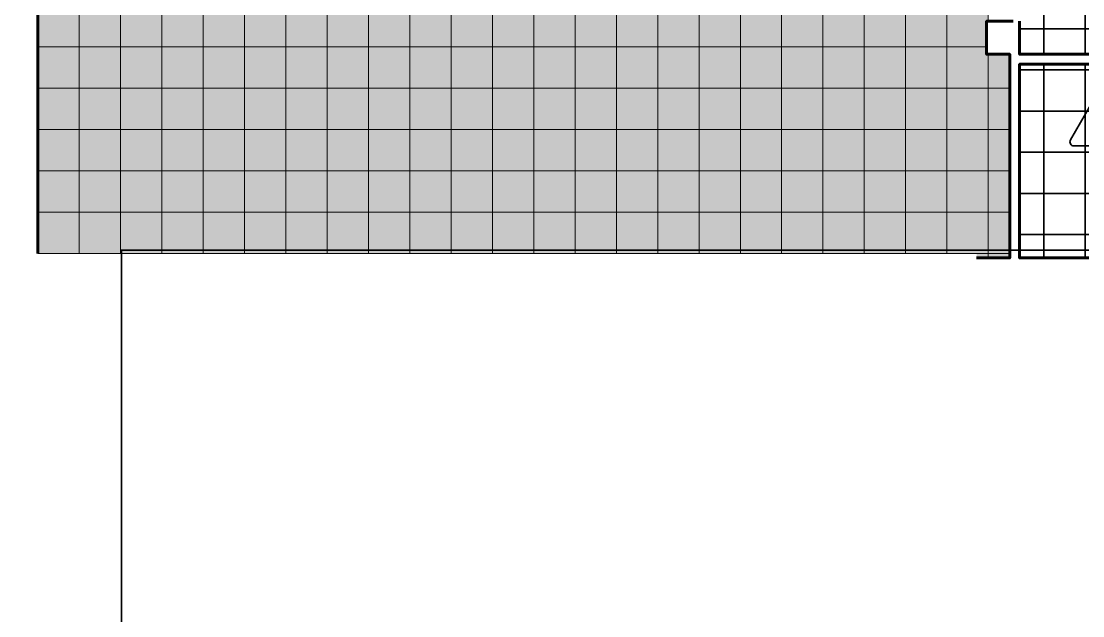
# Model space of a CAD drawing. Header units: millimetres. Extents: x -510890 to 418982, y -118257 to 141350.
# Drawn here: x -74178 to -61332, y -38887 to -31691 of the extents above; entities that cross this region are included whole.
import ezdxf

# ---------------------------------------------------------------- set-up
doc = ezdxf.new("R2010")
doc.units = ezdxf.units.MM
doc.layers.add('АР_Площадь контур', color=220, linetype='Continuous', lineweight=35, plot=False)
pattern_1 = [(90, (2999.9, -126491.3), (-498.475, 0), []), (180, (2999.9, -126491.3), (-6e-14, -498.475), [])]

msp = doc.modelspace()

# ---------------------------------------------------------------- hatches: boundary and pattern name
at = {"layer": 'АР_Площадь контур', "true_color": 0x000000, "transparency": 33554687}
h = msp.add_hatch(dxfattribs=at)
h.set_pattern_fill('ANSI37', color=18, scale=157, angle=45, style=0)
h.set_pattern_definition(pattern_1)
h.paths.add_polyline_path([(-59546, -24704.7), (-59546, -27555.6), (-56805.8, -27555.6), (-56805.8, -27575.6), (-56295.9, -27575.6), (-56295.8, -29275.6), (-57525.3, -29275.6), (-57525.2, -32090.5), (-62095.8, -32090.6), (-62095.8, -24704.7)])
at = {"layer": 'АР_Площадь контур', "lineweight": 5, "ltscale": 300, "true_color": 0xb8b9bc, "transparency": 33554687}
h = msp.add_hatch(color=9, dxfattribs=at)
h.dxf.hatch_style = 1
h.paths.add_polyline_path([(-73475.7, -28501.9), (-73975.7, -28501.9)], flags=17)
h.paths.add_polyline_path([(-72975.7, -29001.9), (-73475.7, -29001.9), (-73475.7, -29501.9), (-72975.7, -29501.9)])
h.paths.add_polyline_path([(-72475.7, -29001.9), (-72975.7, -29001.9), (-72975.7, -29501.9), (-72475.7, -29501.9)])
h.paths.add_polyline_path([(-72475.7, -29501.9), (-72975.7, -29501.9)], flags=17)
h.paths.add_polyline_path([(-71975.7, -29001.9), (-72475.7, -29001.9), (-72475.7, -30001.9), (-71975.7, -30001.9)])
h.paths.add_polyline_path([(-71975.7, -30001.9), (-72475.7, -30001.9), (-72475.7, -30501.9), (-71975.7, -30501.9)])
h.paths.add_polyline_path([(-71475.7, -30001.9), (-71975.7, -30001.9), (-71975.7, -30501.9), (-71475.7, -30501.9)])
h.paths.add_polyline_path([(-71475.7, -30501.9), (-71975.7, -30501.9)])
h.paths.add_polyline_path([(-70975.7, -30001.9), (-71475.7, -30001.9), (-71475.7, -31001.9), (-70975.7, -31001.9)])
h.paths.add_polyline_path([(-70975.7, -31001.9), (-71475.7, -31001.9), (-71475.7, -31501.9), (-70975.7, -31501.9)])
h.paths.add_polyline_path([(-70475.7, -31001.9), (-70975.7, -31001.9), (-70975.7, -31501.9), (-70475.7, -31501.9)])
h.paths.add_polyline_path([(-70475.7, -31501.9), (-70975.7, -31501.9)], flags=17)
h.paths.add_polyline_path([(-69975.7, -31001.9), (-70475.7, -31001.9), (-70475.7, -32001.9), (-69975.7, -32001.9)])
h.paths.add_polyline_path([(-69975.7, -32001.9), (-70475.7, -32001.9), (-70475.7, -32501.9), (-69975.7, -32501.9)])
h.paths.add_polyline_path([(-69475.7, -32001.9), (-69975.7, -32001.9), (-69975.7, -32501.9), (-69475.7, -32501.9)])
h.paths.add_polyline_path([(-69475.7, -32501.9), (-69975.7, -32501.9)], flags=17)
h.paths.add_polyline_path([(-68975.7, -32001.9), (-69475.7, -32001.9), (-69475.7, -33001.9), (-68975.7, -33001.9)])
h.paths.add_polyline_path([(-68975.7, -33001.9), (-69475.7, -33001.9), (-69475.7, -33501.9), (-68975.7, -33501.9)])
h.paths.add_polyline_path([(-68475.7, -33001.9), (-68975.7, -33001.9), (-68975.7, -33501.9), (-68475.7, -33501.9)])
h.paths.add_polyline_path([(-68475.7, -33501.9), (-68475.7, -34001.9)], flags=17)
h.paths.add_polyline_path([(-67975.7, -33001.9), (-68475.7, -33001.9), (-68475.7, -34001.9), (-67975.7, -34001.9)])
h.paths.add_polyline_path([(-67975.7, -34001.9), (-68475.7, -34001.9), (-68475.7, -34501.9), (-67975.7, -34501.9)])
h.paths.add_polyline_path([(-72975.7, -28501.9), (-73475.7, -28501.9), (-73475.7, -29001.9), (-72975.7, -29001.9)])
at = {"layer": 'АР_Площадь контур', "lineweight": 5, "ltscale": 300, "true_color": 0x828487, "transparency": 33554687}
h = msp.add_hatch(color=252, dxfattribs=at)
h.dxf.hatch_style = 1
h.paths.add_polyline_path([(-68475.7, -34001.9), (-68975.7, -34001.9), (-68975.7, -34501.9), (-68475.7, -34501.9)])
h.paths.add_polyline_path([(-68475.7, -33501.9), (-68975.7, -33501.9), (-68975.7, -34001.9), (-68475.7, -34001.9)])
h.paths.add_polyline_path([(-68975.7, -33501.9), (-69475.7, -33501.9), (-69475.7, -34001.9), (-68975.7, -34001.9)])
h.paths.add_polyline_path([(-69475.7, -33501.9), (-69975.7, -33501.9), (-69975.7, -34001.9), (-69475.7, -34001.9)])
h.paths.add_polyline_path([(-69475.7, -33001.9), (-69975.7, -33001.9), (-69975.7, -33501.9), (-69475.7, -33501.9)])
h.paths.add_polyline_path([(-69475.7, -32501.9), (-69975.7, -32501.9), (-69975.7, -33001.9), (-69475.7, -33001.9)])
h.paths.add_polyline_path([(-69975.7, -32501.9), (-70475.7, -32501.9), (-70475.7, -33001.9), (-69975.7, -33001.9)])
h.paths.add_polyline_path([(-70475.7, -32501.9), (-70975.7, -32501.9), (-70975.7, -33001.9), (-70475.7, -33001.9)])
h.paths.add_polyline_path([(-70475.7, -32001.9), (-70975.7, -32001.9), (-70975.7, -32501.9), (-70475.7, -32501.9)])
h.paths.add_polyline_path([(-70475.7, -31501.9), (-70975.7, -31501.9), (-70975.7, -32001.9), (-70475.7, -32001.9)])
h.paths.add_polyline_path([(-70975.7, -31501.9), (-71475.7, -31501.9), (-71475.7, -32001.9), (-70975.7, -32001.9)])
h.paths.add_polyline_path([(-71475.7, -31501.9), (-71975.7, -31501.9), (-71975.7, -32001.9), (-71475.7, -32001.9)])
h.paths.add_polyline_path([(-71475.7, -31001.9), (-71975.7, -31001.9), (-71975.7, -31501.9), (-71475.7, -31501.9)])
h.paths.add_polyline_path([(-71475.7, -30501.9), (-71975.7, -30501.9), (-71975.7, -31001.9), (-71475.7, -31001.9)])
h.paths.add_polyline_path([(-71975.7, -30501.9), (-72475.7, -30501.9), (-72475.7, -31001.9), (-71975.7, -31001.9)])
h.paths.add_polyline_path([(-72475.7, -30501.9), (-72975.7, -30501.9), (-72975.7, -31001.9), (-72475.7, -31001.9)])
h.paths.add_polyline_path([(-72475.7, -30001.9), (-72975.7, -30001.9), (-72975.7, -30501.9), (-72475.7, -30501.9)])
h.paths.add_polyline_path([(-72475.7, -29501.9), (-72975.7, -29501.9), (-72975.7, -30001.9), (-72475.7, -30001.9)])
h.paths.add_polyline_path([(-72975.7, -29501.9), (-73475.7, -29501.9), (-73475.7, -30001.9), (-72975.7, -30001.9)])
h.paths.add_polyline_path([(-73475.7, -29501.9), (-73975.7, -29501.9), (-73975.7, -30001.9), (-73475.7, -30001.9)])
h.paths.add_polyline_path([(-73475.7, -29001.9), (-73975.7, -29001.9), (-73975.7, -29501.9), (-73475.7, -29501.9)])
h.paths.add_polyline_path([(-73475.7, -28571), (-73975.7, -28571), (-73975.7, -29001.9), (-73475.7, -29001.9)])
h.paths.add_polyline_path([(-73475.7, -28501.9), (-73975.7, -28501.9), (-73975.7, -28571), (-73475.7, -28571)])
h = msp.add_hatch(color=252, dxfattribs=at)
h.dxf.hatch_style = 1
h.paths.add_polyline_path([(-62475.7, -34001.9), (-62975.7, -34001.9), (-62975.7, -34501.9), (-62616, -34501.9), (-62616, -34555.6), (-62475.7, -34555.6), (-62475.7, -34501.9)])
h.paths.add_polyline_path([(-62475.7, -33501.9), (-62975.7, -33501.9), (-62975.7, -34001.9), (-62475.7, -34001.9)])
h.paths.add_polyline_path([(-62975.7, -33501.9), (-63475.7, -33501.9), (-63475.7, -34001.9), (-62975.7, -34001.9)])
h.paths.add_polyline_path([(-63475.7, -33501.9), (-63975.7, -33501.9), (-63975.7, -34001.9), (-63475.7, -34001.9)])
h.paths.add_polyline_path([(-63475.7, -33001.9), (-63975.7, -33001.9), (-63975.7, -33501.9), (-63475.7, -33501.9)])
h.paths.add_polyline_path([(-63475.7, -32501.9), (-63975.7, -32501.9), (-63975.7, -33001.9), (-63475.7, -33001.9)])
h.paths.add_polyline_path([(-63975.7, -32501.9), (-64475.7, -32501.9), (-64475.7, -33001.9), (-63975.7, -33001.9)])
h.paths.add_polyline_path([(-64475.7, -32501.9), (-64975.7, -32501.9), (-64975.7, -33001.9), (-64475.7, -33001.9)])
h.paths.add_polyline_path([(-64475.7, -32001.9), (-64975.7, -32001.9), (-64975.7, -32501.9), (-64475.7, -32501.9)])
h.paths.add_polyline_path([(-64475.7, -31501.9), (-64975.7, -31501.9), (-64975.7, -32001.9), (-64475.7, -32001.9)])
h.paths.add_polyline_path([(-64975.7, -31501.9), (-65475.7, -31501.9), (-65475.7, -32001.9), (-64975.7, -32001.9)])
h.paths.add_polyline_path([(-65475.7, -31501.9), (-65975.7, -31501.9), (-65975.7, -32001.9), (-65475.7, -32001.9)])
h.paths.add_polyline_path([(-65475.7, -31001.9), (-65975.7, -31001.9), (-65975.7, -31501.9), (-65475.7, -31501.9)])
h.paths.add_polyline_path([(-65475.7, -30501.9), (-65975.7, -30501.9), (-65975.7, -31001.9), (-65475.7, -31001.9)])
h.paths.add_polyline_path([(-65975.7, -30501.9), (-66475.7, -30501.9), (-66475.7, -31001.9), (-65975.7, -31001.9)])
h.paths.add_polyline_path([(-66475.7, -30501.9), (-66975.7, -30501.9), (-66975.7, -31001.9), (-66475.7, -31001.9)])
h.paths.add_polyline_path([(-66475.7, -30001.9), (-66975.7, -30001.9), (-66975.7, -30501.9), (-66475.7, -30501.9)])
h.paths.add_polyline_path([(-66475.7, -29501.9), (-66975.7, -29501.9), (-66975.7, -30001.9), (-66475.7, -30001.9)])
h.paths.add_polyline_path([(-66975.7, -29501.9), (-67475.7, -29501.9), (-67475.7, -30001.9), (-66975.7, -30001.9)])
h.paths.add_polyline_path([(-67475.7, -29501.9), (-67975.7, -29501.9), (-67975.7, -30001.9), (-67475.7, -30001.9)])
h.paths.add_polyline_path([(-67475.7, -29001.9), (-67975.7, -29001.9), (-67975.7, -29501.9), (-67475.7, -29501.9)])
h.paths.add_polyline_path([(-67475.7, -28571), (-67975.7, -28571), (-67975.7, -29001.9), (-67475.7, -29001.9)])
h.paths.add_polyline_path([(-67475.7, -28501.9), (-67975.7, -28501.9), (-67975.7, -28571), (-67475.7, -28571)])
at = {"layer": 'АР_Площадь контур', "lineweight": 5, "ltscale": 300, "transparency": 33554687}
h = msp.add_hatch(color=252, dxfattribs=at)
h.dxf.hatch_style = 1
h.paths.add_polyline_path([(-73475.7, -30001.9), (-73975.7, -30001.9), (-73975.7, -30501.9), (-73475.7, -30501.9)])
h.paths.add_polyline_path([(-73475.7, -30501.9), (-73975.7, -30501.9)], flags=17)
h.paths.add_polyline_path([(-72975.7, -30001.9), (-73475.7, -30001.9), (-73475.7, -31001.9), (-72975.7, -31001.9)])
h.paths.add_polyline_path([(-72975.7, -31001.9), (-73475.7, -31001.9), (-73475.7, -31501.9), (-72975.7, -31501.9)])
h.paths.add_polyline_path([(-72475.7, -31001.9), (-72975.7, -31001.9), (-72975.7, -31501.9), (-72475.7, -31501.9)])
h.paths.add_polyline_path([(-72475.7, -31501.9), (-72975.7, -31501.9)], flags=17)
h.paths.add_polyline_path([(-71975.7, -31001.9), (-72475.7, -31001.9), (-72475.7, -32001.9), (-71975.7, -32001.9)])
h.paths.add_polyline_path([(-71975.7, -32001.9), (-72475.7, -32001.9), (-72475.7, -32501.9), (-71975.7, -32501.9)])
h.paths.add_polyline_path([(-71475.7, -32001.9), (-71975.7, -32001.9), (-71975.7, -32501.9), (-71475.7, -32501.9)])
h.paths.add_polyline_path([(-71475.7, -32501.9), (-71975.7, -32501.9)], flags=17)
h.paths.add_polyline_path([(-70975.7, -32001.9), (-71475.7, -32001.9), (-71475.7, -33001.9), (-70975.7, -33001.9)])
h.paths.add_polyline_path([(-70975.7, -33001.9), (-71475.7, -33001.9), (-71475.7, -33501.9), (-70975.7, -33501.9)])
h.paths.add_polyline_path([(-70475.7, -33001.9), (-70975.7, -33001.9), (-70975.7, -33501.9), (-70475.7, -33501.9)])
h.paths.add_polyline_path([(-70475.7, -33501.9), (-70975.7, -33501.9)], flags=17)
h.paths.add_polyline_path([(-69975.7, -33001.9), (-70475.7, -33001.9), (-70475.7, -34001.9), (-69975.7, -34001.9)])
h.paths.add_polyline_path([(-69975.7, -34001.9), (-70475.7, -34001.9), (-70475.7, -34501.9), (-69975.7, -34501.9)])
h.paths.add_polyline_path([(-68975.7, -34001.9), (-69975.7, -34001.9), (-69975.7, -34501.9), (-68975.7, -34501.9)])
h = msp.add_hatch(color=252, dxfattribs=at)
h.dxf.hatch_style = 1
h.paths.add_polyline_path([(-67475.7, -30001.9), (-67975.7, -30001.9), (-67975.7, -30501.9), (-67475.7, -30501.9)])
h.paths.add_polyline_path([(-67475.7, -30501.9), (-67975.7, -30501.9)], flags=17)
h.paths.add_polyline_path([(-66975.7, -30001.9), (-67475.7, -30001.9), (-67475.7, -31001.9), (-66975.7, -31001.9)])
h.paths.add_polyline_path([(-66975.7, -31001.9), (-67475.7, -31001.9), (-67475.7, -31501.9), (-66975.7, -31501.9)])
h.paths.add_polyline_path([(-66475.7, -31001.9), (-66975.7, -31001.9), (-66975.7, -31501.9), (-66475.7, -31501.9)])
h.paths.add_polyline_path([(-66475.7, -31501.9), (-66975.7, -31501.9)], flags=17)
h.paths.add_polyline_path([(-65975.7, -31001.9), (-66475.7, -31001.9), (-66475.7, -32001.9), (-65975.7, -32001.9)])
h.paths.add_polyline_path([(-65975.7, -32001.9), (-66475.7, -32001.9), (-66475.7, -32501.9), (-65975.7, -32501.9)])
h.paths.add_polyline_path([(-65475.7, -32001.9), (-65975.7, -32001.9), (-65975.7, -32501.9), (-65475.7, -32501.9)])
h.paths.add_polyline_path([(-65475.7, -32501.9), (-65975.7, -32501.9)], flags=17)
h.paths.add_polyline_path([(-64975.7, -32001.9), (-65475.7, -32001.9), (-65475.7, -33001.9), (-64975.7, -33001.9)])
h.paths.add_polyline_path([(-64975.7, -33001.9), (-65475.7, -33001.9), (-65475.7, -33501.9), (-64975.7, -33501.9)])
h.paths.add_polyline_path([(-64475.7, -33001.9), (-64975.7, -33001.9), (-64975.7, -33501.9), (-64475.7, -33501.9)])
h.paths.add_polyline_path([(-64475.7, -33501.9), (-64975.7, -33501.9)], flags=17)
h.paths.add_polyline_path([(-63975.7, -33001.9), (-64475.7, -33001.9), (-64475.7, -34001.9), (-63975.7, -34001.9)])
h.paths.add_polyline_path([(-63975.7, -34001.9), (-64475.7, -34001.9), (-64475.7, -34501.9), (-63975.7, -34501.9)])
h.paths.add_polyline_path([(-62975.7, -34001.9), (-63975.7, -34001.9), (-63975.7, -34501.9), (-62975.7, -34501.9)])
at = {"layer": 'АР_Площадь контур', "lineweight": 5, "ltscale": 300, "true_color": 0xb8b9bc, "transparency": 33554687}
h = msp.add_hatch(color=9, dxfattribs=at)
h.dxf.hatch_style = 1
h.paths.add_polyline_path([(-70475.7, -34001.9), (-70975.7, -34001.9), (-70975.7, -34501.9), (-70475.7, -34501.9)])
h.paths.add_polyline_path([(-70475.7, -33501.9), (-70975.7, -33501.9), (-70975.7, -34001.9), (-70475.7, -34001.9)])
h.paths.add_polyline_path([(-70975.7, -33501.9), (-71475.7, -33501.9), (-71475.7, -34001.9), (-70975.7, -34001.9)])
h.paths.add_polyline_path([(-71475.7, -33501.9), (-71975.7, -33501.9), (-71975.7, -34001.9), (-71475.7, -34001.9)])
h.paths.add_polyline_path([(-71475.7, -33001.9), (-71975.7, -33001.9), (-71975.7, -33501.9), (-71475.7, -33501.9)])
h.paths.add_polyline_path([(-71475.7, -32501.9), (-71975.7, -32501.9), (-71975.7, -33001.9), (-71475.7, -33001.9)])
h.paths.add_polyline_path([(-71975.7, -32501.9), (-72475.7, -32501.9), (-72475.7, -33001.9), (-71975.7, -33001.9)])
h.paths.add_polyline_path([(-72475.7, -32501.9), (-72975.7, -32501.9), (-72975.7, -33001.9), (-72475.7, -33001.9)])
h.paths.add_polyline_path([(-72475.7, -32001.9), (-72975.7, -32001.9), (-72975.7, -32501.9), (-72475.7, -32501.9)])
h.paths.add_polyline_path([(-72475.7, -31501.9), (-72975.7, -31501.9), (-72975.7, -32001.9), (-72475.7, -32001.9)])
h.paths.add_polyline_path([(-72975.7, -31501.9), (-73475.7, -31501.9), (-73475.7, -32001.9), (-72975.7, -32001.9)])
h.paths.add_polyline_path([(-73475.7, -31501.9), (-73975.7, -31501.9), (-73975.7, -32001.9), (-73475.7, -32001.9)])
h.paths.add_polyline_path([(-73475.7, -31001.9), (-73975.7, -31001.9), (-73975.7, -31501.9), (-73475.7, -31501.9)])
h.paths.add_polyline_path([(-73475.7, -30501.9), (-73975.7, -30501.9), (-73975.7, -31001.9), (-73475.7, -31001.9)])
h = msp.add_hatch(color=9, dxfattribs=at)
h.dxf.hatch_style = 1
h.paths.add_polyline_path([(-64475.7, -34001.9), (-64975.7, -34001.9), (-64975.7, -34501.9), (-64475.7, -34501.9)])
h.paths.add_polyline_path([(-64475.7, -33501.9), (-64975.7, -33501.9), (-64975.7, -34001.9), (-64475.7, -34001.9)])
h.paths.add_polyline_path([(-64975.7, -33501.9), (-65475.7, -33501.9), (-65475.7, -34001.9), (-64975.7, -34001.9)])
h.paths.add_polyline_path([(-65475.7, -33501.9), (-65975.7, -33501.9), (-65975.7, -34001.9), (-65475.7, -34001.9)])
h.paths.add_polyline_path([(-65475.7, -33001.9), (-65975.7, -33001.9), (-65975.7, -33501.9), (-65475.7, -33501.9)])
h.paths.add_polyline_path([(-65475.7, -32501.9), (-65975.7, -32501.9), (-65975.7, -33001.9), (-65475.7, -33001.9)])
h.paths.add_polyline_path([(-65975.7, -32501.9), (-66475.7, -32501.9), (-66475.7, -33001.9), (-65975.7, -33001.9)])
h.paths.add_polyline_path([(-66475.7, -32501.9), (-66975.7, -32501.9), (-66975.7, -33001.9), (-66475.7, -33001.9)])
h.paths.add_polyline_path([(-66475.7, -32001.9), (-66975.7, -32001.9), (-66975.7, -32501.9), (-66475.7, -32501.9)])
h.paths.add_polyline_path([(-66475.7, -31501.9), (-66975.7, -31501.9), (-66975.7, -32001.9), (-66475.7, -32001.9)])
h.paths.add_polyline_path([(-66975.7, -31501.9), (-67475.7, -31501.9), (-67475.7, -32001.9), (-66975.7, -32001.9)])
h.paths.add_polyline_path([(-67475.7, -31501.9), (-67975.7, -31501.9), (-67975.7, -32001.9), (-67475.7, -32001.9)])
h.paths.add_polyline_path([(-67475.7, -31001.9), (-67975.7, -31001.9), (-67975.7, -31501.9), (-67475.7, -31501.9)])
h.paths.add_polyline_path([(-67475.7, -30501.9), (-67975.7, -30501.9), (-67975.7, -31001.9), (-67475.7, -31001.9)])
h = msp.add_hatch(color=9, dxfattribs=at)
h.dxf.hatch_style = 1
h.paths.add_polyline_path([(-63975.7, -31001.9), (-64475.7, -31001.9), (-64475.7, -32001.9), (-63975.7, -32001.9)])
at = {"layer": 'АР_Площадь контур', "lineweight": 5, "ltscale": 300, "transparency": 33554687}
h = msp.add_hatch(color=252, dxfattribs=at)
h.dxf.hatch_style = 1
h.paths.add_polyline_path([(-69475.7, -31501.9), (-69975.7, -31501.9), (-69975.7, -32001.9), (-69475.7, -32001.9)])
h = msp.add_hatch(color=252, dxfattribs=at)
h.dxf.hatch_style = 1
h.paths.add_polyline_path([(-68975.7, -31501.9), (-69475.7, -31501.9), (-69475.7, -32001.9), (-68975.7, -32001.9)])
h = msp.add_hatch(color=252, dxfattribs=at)
h.dxf.hatch_style = 1
h.paths.add_polyline_path([(-68475.7, -31501.9), (-68975.7, -31501.9), (-68975.7, -32001.9), (-68475.7, -32001.9)])
at = {"layer": 'АР_Площадь контур', "lineweight": 5, "ltscale": 300, "true_color": 0x828487, "transparency": 33554687}
h = msp.add_hatch(color=252, dxfattribs=at)
h.dxf.hatch_style = 1
h.paths.add_polyline_path([(-67975.8, -31501.9), (-68475.8, -31501.9), (-68475.8, -32001.9), (-67975.8, -32001.9)])
at = {"layer": 'АР_Площадь контур', "lineweight": 5, "ltscale": 300, "transparency": 33554687}
h = msp.add_hatch(color=252, dxfattribs=at)
h.dxf.hatch_style = 1
h.paths.add_polyline_path([(-63475.7, -31501.9), (-63975.7, -31501.9), (-63975.7, -32001.9), (-63475.7, -32001.9)])
h = msp.add_hatch(color=252, dxfattribs=at)
h.dxf.hatch_style = 1
h.paths.add_polyline_path([(-62975.7, -31501.9), (-63475.7, -31501.9), (-63475.7, -32001.9), (-62975.7, -32001.9)])
h = msp.add_hatch(color=252, dxfattribs=at)
h.dxf.hatch_style = 1
h.paths.add_polyline_path([(-62495.8, -32001.9), (-62495.8, -31690.6), (-62475.7, -31690.6), (-62475.7, -31501.9), (-62975.7, -31501.9), (-62975.7, -32001.9)])
h = msp.add_hatch(color=252, dxfattribs=at)
h.dxf.hatch_style = 1
h.paths.add_polyline_path([(-74975.7, -32001.9), (-75475.7, -32001.9)], flags=17)
h.paths.add_polyline_path([(-73975.7, -33001.9), (-74475.7, -33001.9)], flags=17)
h.paths.add_polyline_path([(-73475.7, -32501.9), (-73975.7, -32501.9), (-73975.7, -33501.9), (-73475.7, -33501.9)])
h.paths.add_polyline_path([(-73475.7, -33501.9), (-73975.7, -33501.9), (-73975.7, -34001.9), (-73475.7, -34001.9)])
h.paths.add_polyline_path([(-72975.7, -33501.9), (-73475.7, -33501.9), (-73475.7, -34001.9), (-72975.7, -34001.9)])
h.paths.add_polyline_path([(-72975.7, -34001.9), (-73475.7, -34001.9)], flags=17)
h.paths.add_polyline_path([(-72475.7, -33501.9), (-72975.7, -33501.9), (-72975.7, -34501.9), (-72475.7, -34501.9)])
h.paths.add_polyline_path([(-71975.7, -35001.9), (-72475.7, -35001.9)], flags=17)
at = {"layer": 'АР_Площадь контур', "lineweight": 5, "ltscale": 300, "true_color": 0x828487, "transparency": 33554687}
h = msp.add_hatch(color=252, dxfattribs=at)
h.dxf.hatch_style = 1
h.paths.add_polyline_path([(-73976, -32002.2), (-73976, -32501.9), (-73975.7, -32501.9), (-73975.7, -32002.2)])
h = msp.add_hatch(color=252, dxfattribs=at)
h.dxf.hatch_style = 1
h.paths.add_polyline_path([(-73475.7, -32501.9), (-73975.7, -32501.9)])
h.paths.add_polyline_path([(-72975.7, -32001.9), (-73475.7, -32001.9), (-73475.7, -33001.9), (-72975.7, -33001.9)])
h.paths.add_polyline_path([(-72975.7, -33001.9), (-73475.7, -33001.9), (-73475.7, -33501.9), (-72975.7, -33501.9)])
h.paths.add_polyline_path([(-71975.7, -33001.9), (-72975.7, -33001.9), (-72975.7, -33501.9), (-71975.7, -33501.9)])
h.paths.add_polyline_path([(-73475.7, -32001.9), (-73975.7, -32001.9), (-73975.7, -32501.9), (-73475.7, -32501.9)])
h.paths.add_polyline_path([(-72475.7, -33501.9), (-72475.7, -34001.9)], flags=17)
h.paths.add_polyline_path([(-71975.7, -33554.4), (-71975.7, -33501.9), (-72311.8, -33501.9), (-72475.7, -33501.9), (-72475.7, -34001.9), (-71975.7, -34001.9)])
h.paths.add_polyline_path([(-71975.7, -34001.9), (-72475.7, -34001.9), (-72475.7, -34501.9), (-71975.7, -34501.9)])
h.paths.add_polyline_path([(-70975.7, -34001.9), (-71975.7, -34001.9), (-71975.7, -34501.9), (-70975.7, -34501.9)])
at = {"layer": 'АР_Площадь контур', "lineweight": 5, "ltscale": 300, "transparency": 33554687}
h = msp.add_hatch(color=252, dxfattribs=at)
h.dxf.hatch_style = 1
h.paths.add_polyline_path([(-68975.7, -32001.9), (-69475.7, -32001.9)], flags=17)
h.paths.add_polyline_path([(-67975.7, -33001.9), (-68475.7, -33001.9)], flags=17)
h.paths.add_polyline_path([(-67475.7, -32501.9), (-67975.7, -32501.9), (-67975.7, -33501.9), (-67475.7, -33501.9)])
h.paths.add_polyline_path([(-67475.7, -33501.9), (-67975.7, -33501.9), (-67975.7, -34001.9), (-67475.7, -34001.9)])
h.paths.add_polyline_path([(-66975.7, -33501.9), (-67475.7, -33501.9), (-67475.7, -34001.9), (-66975.7, -34001.9)])
h.paths.add_polyline_path([(-66975.7, -34001.9), (-67475.7, -34001.9)], flags=17)
h.paths.add_polyline_path([(-66475.7, -33501.9), (-66975.7, -33501.9), (-66975.7, -34501.9), (-66475.7, -34501.9)])
h.paths.add_polyline_path([(-65975.7, -35001.9), (-66475.7, -35001.9)], flags=17)
h = msp.add_hatch(color=252, dxfattribs=at)
h.dxf.hatch_style = 1
h.paths.add_polyline_path([(-68475.7, -32001.9), (-68975.7, -32001.9), (-68975.7, -32501.9), (-68475.7, -32501.9)])
at = {"layer": 'АР_Площадь контур', "lineweight": 5, "ltscale": 300, "true_color": 0x828487, "transparency": 33554687}
h = msp.add_hatch(color=252, dxfattribs=at)
h.dxf.hatch_style = 1
h.paths.add_polyline_path([(-67975.8, -32001.9), (-68475.8, -32001.9), (-68475.8, -32501.9), (-67975.8, -32501.9)])
h = msp.add_hatch(color=252, dxfattribs=at)
h.dxf.hatch_style = 1
h.paths.add_polyline_path([(-67475.7, -32501.9), (-67975.7, -32501.9)])
h.paths.add_polyline_path([(-66975.7, -32001.9), (-67475.7, -32001.9), (-67475.7, -33001.9), (-66975.7, -33001.9)])
h.paths.add_polyline_path([(-66975.7, -33001.9), (-67475.7, -33001.9), (-67475.7, -33501.9), (-66975.7, -33501.9)])
h.paths.add_polyline_path([(-65975.7, -33001.9), (-66975.7, -33001.9), (-66975.7, -33501.9), (-65975.7, -33501.9)])
h.paths.add_polyline_path([(-67475.7, -32001.9), (-67975.7, -32001.9), (-67975.7, -32501.9), (-67475.7, -32501.9)])
h.paths.add_polyline_path([(-66475.7, -33501.9), (-66475.7, -34001.9)], flags=17)
h.paths.add_polyline_path([(-65975.7, -33554.4), (-65975.7, -33501.9), (-66311.8, -33501.9), (-66475.7, -33501.9), (-66475.7, -34001.9), (-65975.7, -34001.9)])
h.paths.add_polyline_path([(-65975.7, -34001.9), (-66475.7, -34001.9), (-66475.7, -34501.9), (-65975.7, -34501.9)])
h.paths.add_polyline_path([(-64975.7, -34001.9), (-65975.7, -34001.9), (-65975.7, -34501.9), (-64975.7, -34501.9)])
at = {"layer": 'АР_Площадь контур', "lineweight": 5, "ltscale": 300, "true_color": 0xb8b9bc, "transparency": 33554687}
h = msp.add_hatch(color=9, dxfattribs=at)
h.dxf.hatch_style = 1
h.paths.add_polyline_path([(-63975.7, -32001.9), (-64475.7, -32001.9), (-64475.7, -32501.9), (-63975.7, -32501.9)])
h = msp.add_hatch(color=9, dxfattribs=at)
h.dxf.hatch_style = 1
h.paths.add_polyline_path([(-63475.7, -32001.9), (-63975.7, -32001.9), (-63975.7, -32501.9), (-63475.7, -32501.9)])
h = msp.add_hatch(color=9, dxfattribs=at)
h.dxf.hatch_style = 1
h.paths.add_polyline_path([(-62975.7, -32001.9), (-63475.7, -32001.9), (-63475.7, -33001.9), (-62975.7, -33001.9)])
at = {"layer": 'АР_Площадь контур', "lineweight": 5, "ltscale": 300, "transparency": 33554687}
h = msp.add_hatch(color=252, dxfattribs=at)
h.dxf.hatch_style = 1
h.paths.add_polyline_path([(-62475.7, -32090.6), (-62495.8, -32090.6), (-62495.8, -32001.9), (-62975.7, -32001.9), (-62975.7, -32501.9), (-62475.7, -32501.9)])
at = {"layer": 'АР_Площадь контур', "lineweight": 5, "ltscale": 300, "true_color": 0x828487, "transparency": 33554687}
h = msp.add_hatch(color=252, dxfattribs=at)
h.dxf.hatch_style = 1
h.paths.add_polyline_path([(-62215.8, -32090.6), (-62475.8, -32090.6), (-62475.8, -32501.9), (-62215.8, -32501.9)])
at = {"layer": 'АР_Площадь контур', "true_color": 0x000000, "transparency": 33554687}
h = msp.add_hatch(dxfattribs=at)
h.set_pattern_fill('ANSI37', color=18, scale=157, angle=45, style=0)
h.set_pattern_definition(pattern_1)
h.paths.add_polyline_path([(-57525.3, -34555.6), (-62095.8, -34555.6), (-62095.9, -32210.6), (-57525.3, -32210.6)])
at = {"layer": 'АР_Площадь контур', "lineweight": 5, "ltscale": 300, "transparency": 33554687}
h = msp.add_hatch(color=252, dxfattribs=at)
h.dxf.hatch_style = 1
h.paths.add_polyline_path([(-73976, -32501.9), (-73976, -33001.9), (-73975.7, -33001.9), (-73975.7, -32501.9)])
h = msp.add_hatch(color=252, dxfattribs=at)
h.dxf.hatch_style = 1
h.paths.add_polyline_path([(-68475.7, -32501.9), (-68975.7, -32501.9), (-68975.7, -33001.9), (-68475.7, -33001.9)])
h = msp.add_hatch(color=252, dxfattribs=at)
h.dxf.hatch_style = 1
h.paths.add_polyline_path([(-67975.7, -32501.9), (-68475.7, -32501.9), (-68475.7, -33001.9), (-67975.7, -33001.9)])
h = msp.add_hatch(color=252, dxfattribs=at)
h.dxf.hatch_style = 1
h.paths.add_polyline_path([(-62475.7, -32501.9), (-62975.7, -32501.9), (-62975.7, -33001.9), (-62475.7, -33001.9)])
h = msp.add_hatch(color=252, dxfattribs=at)
h.dxf.hatch_style = 1
h.paths.add_polyline_path([(-62215.8, -33001.9), (-62215.8, -32501.9), (-62475.7, -32501.9), (-62475.7, -33001.9)])
at = {"layer": 'АР_Площадь контур', "lineweight": 5, "ltscale": 300, "true_color": 0xc7c8ca, "transparency": 33554687}
h = msp.add_hatch(color=9, dxfattribs=at)
h.dxf.hatch_style = 1
h.paths.add_polyline_path([(-73976, -33001.9), (-73976, -33501.9), (-73975.7, -33501.9), (-73975.7, -33001.9)])
at = {"layer": 'АР_Площадь контур', "lineweight": 5, "ltscale": 300, "true_color": 0xb8b9bc, "transparency": 33554687}
h = msp.add_hatch(color=9, dxfattribs=at)
h.dxf.hatch_style = 1
h.paths.add_polyline_path([(-62975.7, -33001.9), (-63475.7, -33001.9), (-63475.7, -33501.9), (-62975.7, -33501.9)])
h = msp.add_hatch(color=9, dxfattribs=at)
h.dxf.hatch_style = 1
h.paths.add_polyline_path([(-62475.7, -33001.9), (-62975.7, -33001.9), (-62975.7, -33501.9), (-62475.7, -33501.9)])
h = msp.add_hatch(color=9, dxfattribs=at)
h.dxf.hatch_style = 1
h.paths.add_polyline_path([(-62215.8, -34001.9), (-62215.8, -33001.9), (-62475.7, -33001.9), (-62475.7, -34001.9)])
at = {"layer": 'АР_Площадь контур', "lineweight": 5, "ltscale": 300, "true_color": 0xc7c8ca, "transparency": 33554687}
h = msp.add_hatch(color=9, dxfattribs=at)
h.dxf.hatch_style = 1
h.paths.add_polyline_path([(-73976, -34501.8), (-73576, -34501.9), (-72975.7, -34501.9), (-72975.7, -34001.9), (-73975.7, -34001.9), (-73975.7, -34153.2)])
h = msp.add_hatch(color=9, dxfattribs=at)
h.dxf.hatch_style = 1
h.paths.add_polyline_path([(-67976, -34501.8), (-67576, -34501.9), (-66975.7, -34501.9), (-66975.7, -34001.9), (-67975.7, -34001.9), (-67975.7, -34153.2)])
at = {"layer": 'АР_Площадь контур', "lineweight": 5, "ltscale": 300, "true_color": 0xb8b9bc, "transparency": 33554687}
h = msp.add_hatch(color=9, dxfattribs=at)
h.dxf.hatch_style = 1
h.paths.add_polyline_path([(-62215.8, -34555.6), (-62215.8, -34001.9), (-62475.7, -34001.9), (-62475.7, -34555.6)])

# ---------------------------------------------------------------- linework, layer by layer
at = {"layer": 'АР_Площадь контур', "lineweight": 60}
for points in [[(-62215.9, -22348.6), (-62215.9, -20090.6), (-73975.7, -20090.6), (-73976, -34501.9)], [(-62175.9, -31690.6), (-62495.9, -31690.6), (-62495.9, -32090.6), (-62215.9, -32090.6), (-62215.9, -34555.6), (-62616, -34555.6)], [(-58690.5, -32090.6), (-62095.9, -32090.6), (-62095.9, -31690.6)], [(-58701, -32210.5), (-62096, -32210.5), (-62095.9, -34555.6), (-57525.3, -34555.6), (-57525.3, -32210.6), (-57625.5, -32210.6)]]:
    msp.add_lwpolyline(points, dxfattribs=at)
at = {"layer": 'АР_Площадь контур', "lineweight": 5, "ltscale": 300}
for points in [[(-73976, -34501.9), (-73975.8, -28501.9)], [(-73475.7, -32001.9), (-73475.7, -31501.9), (-73975.7, -31501.9), (-73975.7, -32001.9), (-73475.7, -32001.9)], [(-72975.7, -32001.9), (-72975.7, -31501.9), (-73475.7, -31501.9), (-73475.7, -32001.9), (-72975.7, -32001.9)], [(-72475.7, -32001.9), (-72475.7, -31501.9), (-72975.7, -31501.9), (-72975.7, -32001.9), (-72475.7, -32001.9)], [(-71975.7, -32001.9), (-71975.7, -31501.9), (-72475.7, -31501.9), (-72475.7, -32001.9), (-71975.7, -32001.9)], [(-71475.7, -32001.9), (-71475.7, -31501.9), (-71975.7, -31501.9), (-71975.7, -32001.9), (-71475.7, -32001.9)], [(-70975.7, -32001.9), (-70975.7, -31501.9), (-71475.7, -31501.9), (-71475.7, -32001.9), (-70975.7, -32001.9)], [(-70475.7, -32001.9), (-70475.7, -31501.9), (-70975.7, -31501.9), (-70975.7, -32001.9), (-70475.7, -32001.9)], [(-69975.7, -32001.9), (-69975.7, -31501.9), (-70475.7, -31501.9), (-70475.7, -32001.9), (-69975.7, -32001.9)], [(-69475.7, -32001.9), (-69475.7, -31501.9), (-69975.7, -31501.9), (-69975.7, -32001.9), (-69475.7, -32001.9)], [(-68975.7, -32001.9), (-68975.7, -31501.9), (-69475.7, -31501.9), (-69475.7, -32001.9), (-68975.7, -32001.9)], [(-68475.7, -32001.9), (-68475.7, -31501.9), (-68975.7, -31501.9), (-68975.7, -32001.9), (-68475.7, -32001.9)], [(-67975.7, -32001.9), (-67975.7, -31501.9), (-68475.7, -31501.9), (-68475.7, -32001.9), (-67975.7, -32001.9)], [(-67475.7, -32001.9), (-67475.7, -31501.9), (-67975.7, -31501.9), (-67975.7, -32001.9), (-67475.7, -32001.9)], [(-66975.7, -32001.9), (-66975.7, -31501.9), (-67475.7, -31501.9), (-67475.7, -32001.9), (-66975.7, -32001.9)], [(-66475.7, -32001.9), (-66475.7, -31501.9), (-66975.7, -31501.9), (-66975.7, -32001.9), (-66475.7, -32001.9)], [(-65975.7, -32001.9), (-65975.7, -31501.9), (-66475.7, -31501.9), (-66475.7, -32001.9), (-65975.7, -32001.9)], [(-65475.7, -32001.9), (-65475.7, -31501.9), (-65975.7, -31501.9), (-65975.7, -32001.9), (-65475.7, -32001.9)], [(-64975.7, -32001.9), (-64975.7, -31501.9), (-65475.7, -31501.9), (-65475.7, -32001.9), (-64975.7, -32001.9)], [(-64475.7, -32001.9), (-64475.7, -31501.9), (-64975.7, -31501.9), (-64975.7, -32001.9), (-64475.7, -32001.9)], [(-63975.7, -32001.9), (-63975.7, -31501.9), (-64475.7, -31501.9), (-64475.7, -32001.9), (-63975.7, -32001.9)], [(-63475.7, -32001.9), (-63475.7, -31501.9), (-63975.7, -31501.9), (-63975.7, -32001.9), (-63475.7, -32001.9)], [(-62975.7, -32001.9), (-62975.7, -31501.9), (-63475.7, -31501.9), (-63475.7, -32001.9), (-62975.7, -32001.9)], [(-62475.7, -31690.6), (-62475.7, -31501.9), (-62975.7, -31501.9), (-62975.7, -32001.9), (-62495.8, -32001.9)], [(-73475.7, -32501.9), (-73475.7, -32001.9), (-73975.7, -32001.9), (-73975.7, -32501.9), (-73475.7, -32501.9)], [(-72975.7, -32501.9), (-72975.7, -32001.9), (-73475.7, -32001.9), (-73475.7, -32501.9), (-72975.7, -32501.9)], [(-72475.7, -32501.9), (-72475.7, -32001.9), (-72975.7, -32001.9), (-72975.7, -32501.9), (-72475.7, -32501.9)], [(-71975.7, -32501.9), (-71975.7, -32001.9), (-72475.7, -32001.9), (-72475.7, -32501.9), (-71975.7, -32501.9)], [(-71475.7, -32501.9), (-71475.7, -32001.9), (-71975.7, -32001.9), (-71975.7, -32501.9), (-71475.7, -32501.9)], [(-70975.7, -32501.9), (-70975.7, -32001.9), (-71475.7, -32001.9), (-71475.7, -32501.9), (-70975.7, -32501.9)], [(-70475.7, -32501.9), (-70475.7, -32001.9), (-70975.7, -32001.9), (-70975.7, -32501.9), (-70475.7, -32501.9)], [(-69975.7, -32501.9), (-69975.7, -32001.9), (-70475.7, -32001.9), (-70475.7, -32501.9), (-69975.7, -32501.9)], [(-69475.7, -32501.9), (-69475.7, -32001.9), (-69975.7, -32001.9), (-69975.7, -32501.9), (-69475.7, -32501.9)], [(-68975.7, -32501.9), (-68975.7, -32001.9), (-69475.7, -32001.9), (-69475.7, -32501.9), (-68975.7, -32501.9)], [(-68475.7, -32501.9), (-68475.7, -32001.9), (-68975.7, -32001.9), (-68975.7, -32501.9), (-68475.7, -32501.9)], [(-67975.7, -32501.9), (-67975.7, -32001.9), (-68475.7, -32001.9), (-68475.7, -32501.9), (-67975.7, -32501.9)], [(-67475.7, -32501.9), (-67475.7, -32001.9), (-67975.7, -32001.9), (-67975.7, -32501.9), (-67475.7, -32501.9)], [(-66975.7, -32501.9), (-66975.7, -32001.9), (-67475.7, -32001.9), (-67475.7, -32501.9), (-66975.7, -32501.9)], [(-66475.7, -32501.9), (-66475.7, -32001.9), (-66975.7, -32001.9), (-66975.7, -32501.9), (-66475.7, -32501.9)], [(-65975.7, -32501.9), (-65975.7, -32001.9), (-66475.7, -32001.9), (-66475.7, -32501.9), (-65975.7, -32501.9)], [(-65475.7, -32501.9), (-65475.7, -32001.9), (-65975.7, -32001.9), (-65975.7, -32501.9), (-65475.7, -32501.9)], [(-64975.7, -32501.9), (-64975.7, -32001.9), (-65475.7, -32001.9), (-65475.7, -32501.9), (-64975.7, -32501.9)], [(-64475.7, -32501.9), (-64475.7, -32001.9), (-64975.7, -32001.9), (-64975.7, -32501.9), (-64475.7, -32501.9)], [(-63975.7, -32501.9), (-63975.7, -32001.9), (-64475.7, -32001.9), (-64475.7, -32501.9), (-63975.7, -32501.9)], [(-63475.7, -32501.9), (-63475.7, -32001.9), (-63975.7, -32001.9), (-63975.7, -32501.9), (-63475.7, -32501.9)], [(-62975.7, -32501.9), (-62975.7, -32001.9), (-63475.7, -32001.9), (-63475.7, -32501.9), (-62975.7, -32501.9)], [(-62495.8, -32001.9), (-62975.7, -32001.9), (-62975.7, -32501.9), (-62475.7, -32501.9)], [(-62475.7, -32501.9), (-62475.7, -32090.6)], [(-62475.7, -32090.6), (-62475.7, -32501.9), (-62215.8, -32501.9)], [(-73475.7, -33001.9), (-73475.7, -32501.9), (-73975.7, -32501.9), (-73975.7, -33001.9), (-73475.7, -33001.9)], [(-72975.7, -33001.9), (-72975.7, -32501.9), (-73475.7, -32501.9), (-73475.7, -33001.9), (-72975.7, -33001.9)], [(-72475.7, -33001.9), (-72475.7, -32501.9), (-72975.7, -32501.9), (-72975.7, -33001.9), (-72475.7, -33001.9)], [(-71975.7, -33001.9), (-71975.7, -32501.9), (-72475.7, -32501.9), (-72475.7, -33001.9), (-71975.7, -33001.9)], [(-70975.7, -33001.9), (-70975.7, -32501.9), (-71475.7, -32501.9), (-71475.7, -33001.9), (-70975.7, -33001.9)], [(-70475.7, -33001.9), (-70475.7, -32501.9), (-70975.7, -32501.9), (-70975.7, -33001.9), (-70475.7, -33001.9)], [(-69975.7, -33001.9), (-69975.7, -32501.9), (-70475.7, -32501.9), (-70475.7, -33001.9), (-69975.7, -33001.9)], [(-69475.7, -33001.9), (-69475.7, -32501.9), (-69975.7, -32501.9), (-69975.7, -33001.9), (-69475.7, -33001.9)], [(-68975.7, -33001.9), (-68975.7, -32501.9), (-69475.7, -32501.9), (-69475.7, -33001.9), (-68975.7, -33001.9)], [(-68475.7, -33001.9), (-68475.7, -32501.9), (-68975.7, -32501.9), (-68975.7, -33001.9), (-68475.7, -33001.9)], [(-67975.7, -33001.9), (-67975.7, -32501.9), (-68475.7, -32501.9), (-68475.7, -33001.9), (-67975.7, -33001.9)], [(-67475.7, -33001.9), (-67475.7, -32501.9), (-67975.7, -32501.9), (-67975.7, -33001.9), (-67475.7, -33001.9)], [(-66975.7, -33001.9), (-66975.7, -32501.9), (-67475.7, -32501.9), (-67475.7, -33001.9), (-66975.7, -33001.9)], [(-66475.7, -33001.9), (-66475.7, -32501.9), (-66975.7, -32501.9), (-66975.7, -33001.9), (-66475.7, -33001.9)], [(-65975.7, -33001.9), (-65975.7, -32501.9), (-66475.7, -32501.9), (-66475.7, -33001.9), (-65975.7, -33001.9)], [(-64975.7, -33001.9), (-64975.7, -32501.9), (-65475.7, -32501.9), (-65475.7, -33001.9), (-64975.7, -33001.9)], [(-64475.7, -33001.9), (-64475.7, -32501.9), (-64975.7, -32501.9), (-64975.7, -33001.9), (-64475.7, -33001.9)], [(-63975.7, -33001.9), (-63975.7, -32501.9), (-64475.7, -32501.9), (-64475.7, -33001.9), (-63975.7, -33001.9)], [(-63475.7, -33001.9), (-63475.7, -32501.9), (-63975.7, -32501.9), (-63975.7, -33001.9), (-63475.7, -33001.9)], [(-62975.7, -33001.9), (-62975.7, -32501.9), (-63475.7, -32501.9), (-63475.7, -33001.9), (-62975.7, -33001.9)], [(-62475.7, -33001.9), (-62475.7, -32501.9), (-62975.7, -32501.9), (-62975.7, -33001.9), (-62475.7, -33001.9)], [(-62215.8, -32501.9), (-62475.7, -32501.9), (-62475.7, -33001.9), (-62215.8, -33001.9)], [(-73475.7, -33501.9), (-73475.7, -33001.9), (-73975.7, -33001.9), (-73975.7, -33501.9), (-73475.7, -33501.9)], [(-72975.7, -33501.9), (-72975.7, -33001.9), (-73475.7, -33001.9), (-73475.7, -33501.9), (-72975.7, -33501.9)], [(-72475.7, -33501.9), (-72475.7, -33001.9), (-72975.7, -33001.9), (-72975.7, -33501.9), (-72475.7, -33501.9)], [(-71975.7, -33501.9), (-71975.7, -33001.9), (-72475.7, -33001.9), (-72475.7, -33501.9), (-71975.7, -33501.9)], [(-71475.7, -33501.9), (-71475.7, -33001.9), (-71975.7, -33001.9), (-71975.7, -33501.9), (-71475.7, -33501.9)], [(-70975.7, -33501.9), (-70975.7, -33001.9), (-71475.7, -33001.9), (-71475.7, -33501.9), (-70975.7, -33501.9)], [(-70475.7, -33501.9), (-70475.7, -33001.9), (-70975.7, -33001.9), (-70975.7, -33501.9), (-70475.7, -33501.9)], [(-69975.7, -33501.9), (-69975.7, -33001.9), (-70475.7, -33001.9), (-70475.7, -33501.9), (-69975.7, -33501.9)], [(-69475.7, -33501.9), (-69475.7, -33001.9), (-69975.7, -33001.9), (-69975.7, -33501.9), (-69475.7, -33501.9)], [(-68975.7, -33501.9), (-68975.7, -33001.9), (-69475.7, -33001.9), (-69475.7, -33501.9), (-68975.7, -33501.9)], [(-68475.7, -33501.9), (-68475.7, -33001.9), (-68975.7, -33001.9), (-68975.7, -33501.9), (-68475.7, -33501.9)], [(-67975.7, -33501.9), (-67975.7, -33001.9), (-68475.7, -33001.9), (-68475.7, -33501.9), (-67975.7, -33501.9)], [(-67475.7, -33501.9), (-67475.7, -33001.9), (-67975.7, -33001.9), (-67975.7, -33501.9), (-67475.7, -33501.9)], [(-66975.7, -33501.9), (-66975.7, -33001.9), (-67475.7, -33001.9), (-67475.7, -33501.9), (-66975.7, -33501.9)], [(-66475.7, -33501.9), (-66475.7, -33001.9), (-66975.7, -33001.9), (-66975.7, -33501.9), (-66475.7, -33501.9)], [(-65975.7, -33501.9), (-65975.7, -33001.9), (-66475.7, -33001.9), (-66475.7, -33501.9), (-65975.7, -33501.9)], [(-65475.7, -33501.9), (-65475.7, -33001.9), (-65975.7, -33001.9), (-65975.7, -33501.9), (-65475.7, -33501.9)], [(-64975.7, -33501.9), (-64975.7, -33001.9), (-65475.7, -33001.9), (-65475.7, -33501.9), (-64975.7, -33501.9)], [(-64475.7, -33501.9), (-64475.7, -33001.9), (-64975.7, -33001.9), (-64975.7, -33501.9), (-64475.7, -33501.9)], [(-63975.7, -33501.9), (-63975.7, -33001.9), (-64475.7, -33001.9), (-64475.7, -33501.9), (-63975.7, -33501.9)], [(-63475.7, -33501.9), (-63475.7, -33001.9), (-63975.7, -33001.9), (-63975.7, -33501.9), (-63475.7, -33501.9)], [(-62975.7, -33501.9), (-62975.7, -33001.9), (-63475.7, -33001.9), (-63475.7, -33501.9), (-62975.7, -33501.9)], [(-62475.7, -33501.9), (-62475.7, -33001.9), (-62975.7, -33001.9), (-62975.7, -33501.9), (-62475.7, -33501.9)], [(-62215.8, -33001.9), (-62475.7, -33001.9), (-62475.7, -33501.9), (-62215.8, -33501.9)], [(-73475.7, -34001.9), (-73475.7, -33501.9), (-73975.7, -33501.9), (-73975.7, -34001.9), (-73475.7, -34001.9)], [(-72975.7, -34001.9), (-72975.7, -33501.9), (-73475.7, -33501.9), (-73475.7, -34001.9), (-72975.7, -34001.9)], [(-72475.7, -34001.9), (-72475.7, -33501.9), (-72975.7, -33501.9), (-72975.7, -34001.9), (-72475.7, -34001.9)], [(-71975.7, -34001.9), (-71975.7, -33501.9), (-72475.7, -33501.9), (-72475.7, -34001.9), (-71975.7, -34001.9)], [(-71475.7, -34001.9), (-71475.7, -33501.9), (-71975.7, -33501.9), (-71975.7, -34001.9), (-71475.7, -34001.9)], [(-70975.7, -34001.9), (-70975.7, -33501.9), (-71475.7, -33501.9), (-71475.7, -34001.9), (-70975.7, -34001.9)], [(-70475.7, -34001.9), (-70475.7, -33501.9), (-70975.7, -33501.9), (-70975.7, -34001.9), (-70475.7, -34001.9)], [(-69975.7, -34001.9), (-69975.7, -33501.9), (-70475.7, -33501.9), (-70475.7, -34001.9), (-69975.7, -34001.9)], [(-69475.7, -34001.9), (-69475.7, -33501.9), (-69975.7, -33501.9), (-69975.7, -34001.9), (-69475.7, -34001.9)], [(-68975.7, -34001.9), (-68975.7, -33501.9), (-69475.7, -33501.9), (-69475.7, -34001.9), (-68975.7, -34001.9)], [(-68475.7, -34001.9), (-68475.7, -33501.9), (-68975.7, -33501.9), (-68975.7, -34001.9), (-68475.7, -34001.9)], [(-67975.7, -34001.9), (-67975.7, -33501.9), (-68475.7, -33501.9), (-68475.7, -34001.9), (-67975.7, -34001.9)], [(-67475.7, -34001.9), (-67475.7, -33501.9), (-67975.7, -33501.9), (-67975.7, -34001.9), (-67475.7, -34001.9)], [(-66975.7, -34001.9), (-66975.7, -33501.9), (-67475.7, -33501.9), (-67475.7, -34001.9), (-66975.7, -34001.9)], [(-66475.7, -34001.9), (-66475.7, -33501.9), (-66975.7, -33501.9), (-66975.7, -34001.9), (-66475.7, -34001.9)], [(-65975.7, -34001.9), (-65975.7, -33501.9), (-66475.7, -33501.9), (-66475.7, -34001.9), (-65975.7, -34001.9)], [(-65475.7, -34001.9), (-65475.7, -33501.9), (-65975.7, -33501.9), (-65975.7, -34001.9), (-65475.7, -34001.9)], [(-64975.7, -34001.9), (-64975.7, -33501.9), (-65475.7, -33501.9), (-65475.7, -34001.9), (-64975.7, -34001.9)], [(-64475.7, -34001.9), (-64475.7, -33501.9), (-64975.7, -33501.9), (-64975.7, -34001.9), (-64475.7, -34001.9)], [(-63975.7, -34001.9), (-63975.7, -33501.9), (-64475.7, -33501.9), (-64475.7, -34001.9), (-63975.7, -34001.9)], [(-63475.7, -34001.9), (-63475.7, -33501.9), (-63975.7, -33501.9), (-63975.7, -34001.9), (-63475.7, -34001.9)], [(-62975.7, -34001.9), (-62975.7, -33501.9), (-63475.7, -33501.9), (-63475.7, -34001.9), (-62975.7, -34001.9)], [(-62475.7, -34001.9), (-62475.7, -33501.9), (-62975.7, -33501.9), (-62975.7, -34001.9), (-62475.7, -34001.9)], [(-62215.8, -33501.9), (-62475.7, -33501.9), (-62475.7, -34001.9), (-62215.8, -34001.9)], [(-73475.7, -34501.9), (-73475.7, -34001.9), (-73975.7, -34001.9), (-73975.7, -34153.2)], [(-72975.7, -34501.9), (-72975.7, -34001.9), (-73475.7, -34001.9), (-73475.7, -34501.9), (-72975.7, -34501.9)], [(-72475.7, -34501.9), (-72475.7, -34001.9), (-72975.7, -34001.9), (-72975.7, -34501.9), (-72475.7, -34501.9)], [(-71975.7, -34501.9), (-71975.7, -34001.9), (-72475.7, -34001.9), (-72475.7, -34501.9), (-71975.7, -34501.9)], [(-71475.7, -34501.9), (-71475.7, -34001.9), (-71975.7, -34001.9), (-71975.7, -34501.9), (-71475.7, -34501.9)], [(-70975.7, -34501.9), (-70975.7, -34001.9), (-71475.7, -34001.9), (-71475.7, -34501.9), (-70975.7, -34501.9)], [(-70475.7, -34501.9), (-70475.7, -34001.9), (-70975.7, -34001.9), (-70975.7, -34501.9), (-70475.7, -34501.9)], [(-69975.7, -34501.9), (-69975.7, -34001.9), (-70475.7, -34001.9), (-70475.7, -34501.9), (-69975.7, -34501.9)], [(-69975.7, -34501.9), (-69975.7, -34001.9), (-70475.7, -34001.9), (-70475.7, -34501.9), (-69975.7, -34501.9)], [(-69475.7, -34501.9), (-69475.7, -34001.9), (-69975.7, -34001.9), (-69975.7, -34501.9), (-69475.7, -34501.9)], [(-68975.7, -34501.9), (-68975.7, -34001.9), (-69475.7, -34001.9), (-69475.7, -34501.9), (-68975.7, -34501.9)], [(-68475.7, -34501.9), (-68475.7, -34001.9), (-68975.7, -34001.9), (-68975.7, -34501.9), (-68475.7, -34501.9)], [(-67975.7, -34501.9), (-67975.7, -34001.9), (-68475.7, -34001.9), (-68475.7, -34501.9), (-67975.7, -34501.9)], [(-67475.7, -34501.9), (-67475.7, -34001.9), (-67975.7, -34001.9), (-67975.7, -34501.9)], [(-66975.7, -34501.9), (-66975.7, -34001.9), (-67475.7, -34001.9), (-67475.7, -34501.9), (-66975.7, -34501.9)], [(-66475.7, -34501.9), (-66475.7, -34001.9), (-66975.7, -34001.9), (-66975.7, -34501.9), (-66475.7, -34501.9)], [(-65975.7, -34501.9), (-65975.7, -34001.9), (-66475.7, -34001.9), (-66475.7, -34501.9), (-65975.7, -34501.9)], [(-65475.7, -34501.9), (-65475.7, -34001.9), (-65975.7, -34001.9), (-65975.7, -34501.9), (-65475.7, -34501.9)], [(-64975.7, -34501.9), (-64975.7, -34001.9), (-65475.7, -34001.9), (-65475.7, -34501.9), (-64975.7, -34501.9)], [(-64475.7, -34501.9), (-64475.7, -34001.9), (-64975.7, -34001.9), (-64975.7, -34501.9), (-64475.7, -34501.9)], [(-63975.7, -34501.9), (-63975.7, -34001.9), (-64475.7, -34001.9), (-64475.7, -34501.9), (-63975.7, -34501.9)], [(-63475.7, -34501.9), (-63475.7, -34001.9), (-63975.7, -34001.9), (-63975.7, -34501.9), (-63475.7, -34501.9)], [(-62975.7, -34501.9), (-62975.7, -34001.9), (-63475.7, -34001.9), (-63475.7, -34501.9), (-62975.7, -34501.9)], [(-62475.7, -34501.9), (-62475.7, -34001.9), (-62975.7, -34001.9), (-62975.7, -34501.9), (-62475.7, -34501.9)], [(-62215.8, -34001.9), (-62475.7, -34001.9), (-62475.7, -34501.9), (-62215.8, -34501.9)], [(-73976, -34501.9), (-73475.7, -34501.9)], [(-67975.7, -34501.9), (-67475.7, -34501.9)], [(-62475.7, -34501.9), (-62475.7, -34555.6)]]:
    msp.add_lwpolyline(points, dxfattribs=at)
at = {"layer": 'АР_Площадь контур', "lineweight": 5}
for points in [[(-73976, -32501.9), (-73975.7, -32501.9), (-73975.7, -32001.9), (-73976, -32001.9)], [(-73976, -33001.9), (-73975.7, -33001.9), (-73975.7, -32501.9), (-73976, -32501.9)], [(-73976, -33501.9), (-73975.7, -33501.9), (-73975.7, -33001.9), (-73976, -33001.9)]]:
    msp.add_lwpolyline(points, dxfattribs=at)
at = {"layer": 'АР_Площадь контур', "linetype": 'Continuous'}
msp.add_lwpolyline([(-61437.9, -33200.7), (-60831.7, -33200.7, 0.5773495), (-60788.4, -33125.7), (-61091.5, -32600.7, 0.5773541), (-61178.1, -32600.7), (-61481.2, -33125.7, 0.5773491), (-61437.9, -33200.7, 0.0000017)], format="xyb", dxfattribs=at)
at = {"layer": 'АР_Площадь контур', "ltscale": 40}
msp.add_lwpolyline([(12561.2, -118257.2), (-72965.9, -118257.2), (-72965.9, -34460), (12561.2, -34460)], close=True, dxfattribs=at)

doc.saveas('drawing.dxf')
